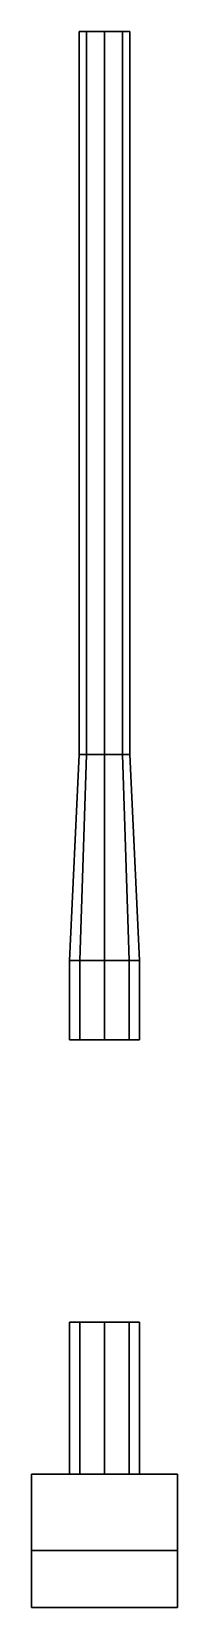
# Model space of a CAD drawing. Extents: x -0.23 to 0.23, y -1.24 to 3.73.
import ezdxf

# ---------------------------------------------------------------- set-up
doc = ezdxf.new("R2010")
doc.units = 0
doc.layers.add('GUN', color=1, linetype='CONTINUOUS')

msp = doc.modelspace()

# ---------------------------------------------------------------- linework, layer by layer
at = {"layer": 'GUN'}
for points in [[(-0.0566, 3.73, 0.0566), (-0.0566, 1.45, 0.0566), (-0.08, 1.45), (-0.08, 3.73)], [(-0.08, 3.73), (-0.08, 1.45), (-0.0566, 1.45, -0.0566), (-0.0566, 3.73, -0.0566)], [(0.0566, 3.73, 0.0566), (-0.08, 3.73), (-0.0566, 3.73, 0.0566), (0, 3.73, 0.08)], [(0.08, 3.73), (-0.0566, 3.73, -0.0566), (-0.08, 3.73), (0.0566, 3.73, 0.0566)], [(0, 3.73, 0.08), (0, 1.45, 0.08), (-0.0566, 1.45, 0.0566), (-0.0566, 3.73, 0.0566)], [(-0.0566, 3.73, -0.0566), (-0.0566, 1.45, -0.0566), (0, 1.45, -0.08), (0, 3.73, -0.08)], [(0.0566, 3.73, -0.0566), (0, 3.73, -0.08), (-0.0566, 3.73, -0.0566), (0.08, 3.73)], [(0.0566, 3.73, 0.0566), (0.0566, 1.45, 0.0566), (0, 1.45, 0.08), (0, 3.73, 0.08)], [(0, 3.73, -0.08), (0, 1.45, -0.08), (0.0566, 1.45, -0.0566), (0.0566, 3.73, -0.0566)], [(0.08, 3.73), (0.08, 1.45), (0.0566, 1.45, 0.0566), (0.0566, 3.73, 0.0566)], [(0.0566, 3.73, -0.0566), (0.0566, 1.45, -0.0566), (0.08, 1.45), (0.08, 3.73)], [(-0.0778, 0.8, -0.0778), (-0.0566, 1.45, -0.0566), (-0.08, 1.45), (-0.11, 0.8)], [(-0.11, 0.8), (-0.08, 1.45), (-0.0566, 1.45, 0.0566), (-0.0778, 0.8, 0.0778)], [(0, 0.8, -0.11), (0, 1.45, -0.08), (-0.0566, 1.45, -0.0566), (-0.0778, 0.8, -0.0778)], [(-0.0778, 0.8, 0.0778), (-0.0566, 1.45, 0.0566), (0, 1.45, 0.08), (0, 0.8, 0.11)], [(0.0778, 0.8, -0.0778), (0.0566, 1.45, -0.0566), (0, 1.45, -0.08), (0, 0.8, -0.11)], [(0, 0.8, 0.11), (0, 1.45, 0.08), (0.0566, 1.45, 0.0566), (0.0778, 0.8, 0.0778)], [(0.11, 0.8), (0.08, 1.45), (0.0566, 1.45, -0.0566), (0.0778, 0.8, -0.0778)], [(0.0778, 0.8, 0.0778), (0.0566, 1.45, 0.0566), (0.08, 1.45), (0.11, 0.8)], [(-0.0778, 0.8, 0.0778), (-0.0778, 0.55, 0.0778), (-0.11, 0.55), (-0.11, 0.8)], [(-0.11, 0.8), (-0.11, 0.55), (-0.0778, 0.55, -0.0778), (-0.0778, 0.8, -0.0778)], [(0, 0.8, 0.11), (0, 0.55, 0.11), (-0.0778, 0.55, 0.0778), (-0.0778, 0.8, 0.0778)], [(-0.0778, 0.8, -0.0778), (-0.0778, 0.55, -0.0778), (0, 0.55, -0.11), (0, 0.8, -0.11)], [(0.0778, 0.8, 0.0778), (0.0778, 0.55, 0.0778), (0, 0.55, 0.11), (0, 0.8, 0.11)], [(0, 0.8, -0.11), (0, 0.55, -0.11), (0.0778, 0.55, -0.0778), (0.0778, 0.8, -0.0778)], [(0.11, 0.8), (0.11, 0.55), (0.0778, 0.55, 0.0778), (0.0778, 0.8, 0.0778)], [(0.0778, 0.8, -0.0778), (0.0778, 0.55, -0.0778), (0.11, 0.55), (0.11, 0.8)], [(-0.0778, -0.34, 0.0778), (-0.0778, -0.82, 0.0778), (-0.11, -0.82), (-0.11, -0.34)], [(-0.11, -0.34), (-0.11, -0.82), (-0.0778, -0.82, -0.0778), (-0.0778, -0.34, -0.0778)], [(0, -0.34, 0.11), (0, -0.82, 0.11), (-0.0778, -0.82, 0.0778), (-0.0778, -0.34, 0.0778)], [(-0.0778, -0.34, -0.0778), (-0.0778, -0.82, -0.0778), (0, -0.82, -0.11), (0, -0.34, -0.11)], [(0.0778, -0.34, 0.0778), (0.0778, -0.82, 0.0778), (0, -0.82, 0.11), (0, -0.34, 0.11)], [(0, -0.34, -0.11), (0, -0.82, -0.11), (0.0778, -0.82, -0.0778), (0.0778, -0.34, -0.0778)], [(0.11, -0.34), (0.11, -0.82), (0.0778, -0.82, 0.0778), (0.0778, -0.34, 0.0778)], [(0.0778, -0.34, -0.0778), (0.0778, -0.82, -0.0778), (0.11, -0.82), (0.11, -0.34)], [(0.23, -0.82, 0.21), (0.23, -0.82, -0.22), (-0.23, -0.82, -0.22), (-0.23, -0.82, 0.21)], [(0.23, -0.82, -0.22), (0.23, -1.24, -0.22), (-0.23, -1.24, -0.22), (-0.23, -0.82, -0.22)], [(-0.23, -0.82, -0.22), (-0.23, -1.06, -0.22), (-0.23, -1.06, 0.21), (-0.23, -0.82, 0.21)], [(-0.23, -0.82, 0.21), (-0.23, -1.06, 0.21), (0.23, -1.06, 0.21), (0.23, -0.82, 0.21)], [(0.23, -1.06, 0.21), (0.23, -1.06, -0.22), (0.23, -0.82, -0.22), (0.23, -0.82, 0.21)], [(-0.23, -1.06, 0.21), (-0.23, -1.06, -0.15), (0.23, -1.06, -0.15), (0.23, -1.06, 0.21)], [(-0.23, -1.06, -0.22), (-0.23, -1.24, -0.22), (-0.23, -1.24, -0.15), (-0.23, -1.06, -0.15)], [(-0.23, -1.06, -0.15), (-0.23, -1.24, -0.15), (0.23, -1.24, -0.15), (0.23, -1.06, -0.15)], [(0.23, -1.24, -0.15), (0.23, -1.24, -0.22), (0.23, -1.06, -0.22), (0.23, -1.06, -0.15)], [(-0.23, -1.24, -0.15), (-0.23, -1.24, -0.22), (0.23, -1.24, -0.22), (0.23, -1.24, -0.15)]]:
    msp.add_3dface(points, dxfattribs=at)

doc.saveas('drawing.dxf')
